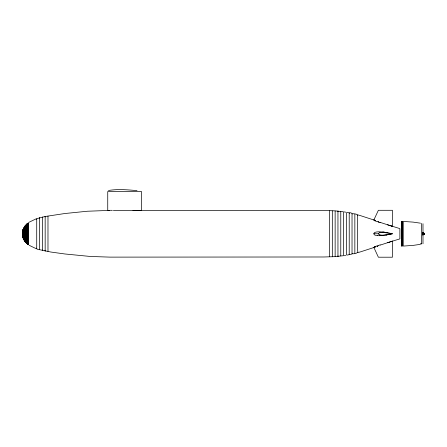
<?xml version="1.0" encoding="UTF-8"?>
<svg xmlns="http://www.w3.org/2000/svg" width="447" height="447" viewBox="0 0 447 447"><rect width="100%" height="100%" fill="white"/><g stroke="black" fill="none" stroke-linecap="round" stroke-linejoin="round"><path stroke-width="0.67" d="M23.194 230.484L23.199 229.127L23.199 238.374L23.194 237.245M23.758 229.065L23.764 227.903L23.764 239.603L23.758 238.435M24.043 239.329L24.043 240.106L24.043 227.394L24.043 228.171M25.166 240.76L25.172 241.738L25.172 225.763L25.166 226.484M422.683 235.133L422.683 232.507M422.678 232.636L422.683 232.367M422.963 234.843L422.963 233.753M423.242 234.742L423.242 232.758M423.242 233.083L423.242 232.591M423.527 234.574L423.527 232.926M423.521 233.094L423.527 232.725M423.806 234.452L423.806 233.49M423.806 233.144L423.806 232.881M424.086 234.262L424.086 233.239M424.371 233.999L424.371 233.317M23.479 229.115L23.479 228.473L23.479 239.016L23.479 238.553M24.322 227.769L24.328 226.936L24.328 240.564L24.322 239.486M24.607 227.4L24.607 226.517L24.607 240.989L24.607 240.335M24.887 226.433L24.887 226.126L24.887 241.374L24.887 240.687M25.451 225.947L25.451 225.422L25.451 242.078L25.451 241.553M25.73 225.45C25.742 226.92 25.742 241 25.73 242.05M26.015 225.606L26.015 224.796L26.015 242.704L26.015 242.14M26.295 225.092L26.3 224.511L26.3 242.989L26.295 242.408M26.574 225.098L26.58 224.238L26.58 243.263L26.574 242.403M26.859 224.59L26.859 223.975L26.859 243.526L26.859 242.911M27.138 224.131L27.144 223.723L27.144 243.777L27.138 243.369M27.423 224.131L27.423 223.489L27.423 244.017L27.423 243.369M27.703 223.679L27.708 223.254L27.708 244.246L27.703 243.822M28.267 223.265L28.267 222.824L28.267 244.677L28.267 243.693M36.715 219.281L36.721 218.667L45.164 216.499L64.876 213.521L87.4 211.235L107.107 210.498M39.532 218.46L39.532 217.818L39.532 249.689L50.796 252.024L64.876 253.974L90.216 256.455L109.923 257.126L323.879 256.986L335.138 256.639L343.587 255.684L343.587 211.811L335.138 210.861L326.696 210.526L138.821 210.386M42.348 250.018L42.348 250.398L42.348 217.102L42.348 217.482M45.164 250.616L45.164 251.013L45.164 216.488L45.164 216.884M332.322 256.287L332.328 256.813L332.322 210.923M337.954 255.88L337.954 256.399L337.954 211.101L337.954 211.621M347.107 255.086L349.219 254.673L349.23 233.753L349.213 212.822L347.107 212.414M349.213 254.203L349.213 254.628L352.029 254.069L352.035 214.711C353.074 213.023 349.09 211.984 349.213 213.297M352.029 253.605C352.303 254.187 359.617 253.661 357.667 250.342L357.667 216.035C358.399 213.593 352.309 213.526 352.029 213.895M375.53 246.839L373.899 247.515L378.374 257.209L392.449 257.209L392.449 241.129L391.371 241.481L399.881 238.888L399.881 228.607L387.515 224.763M422.963 232.474L422.963 233.368M423.242 234.91L423.242 234.418M423.527 234.748L423.521 234.468M423.806 234.641L423.806 234.01M424.086 234.446L424.086 233.546M424.371 234.172L424.371 233.502M27.988 223.282L27.988 244.464L27.988 243.788M47.98 251.365L47.98 216.136M329.506 256.684L329.506 210.816M335.138 256.41L335.138 211.096M340.77 255.857L340.77 211.649M346.397 255.002L346.397 212.498M354.845 253.192L354.845 214.309M357.656 215.275L357.661 214.845L360.472 215.638L374.547 220.203M39.532 249.32C39.213 250.449 35.291 248.856 36.721 246.99L36.721 218.706M377.374 235.608A13.332 12.471 -71.4 0 1 376.05 235.401L375.653 235.312A10.303 9.655 -79.9 0 1 375.329 235.217C373.429 235.027 373.429 232.479 375.329 232.284A10.303 9.655 79.9 0 1 375.653 232.189L376.05 232.094A13.332 12.471 71.4 0 1 377.374 231.892L378.089 231.82A22.708 21.121 64.8 0 1 379.889 231.842L383.001 232.049M379.849 234.865L378.592 234.222A1.112 1.112 0 0 1 378.413 233.887L378.413 233.619A1.112 1.112 0 0 1 378.592 233.278L379.849 232.641M29.116 222.226L35.872 218.957M108.465 190.511C117.784 188.863 127.591 189.791 137.017 190.64M375.251 247.001L373.977 247.493M378.151 245.839L377.659 246.023A14.874 2.006 -19.8 0 0 377.346 246.124M377.078 246.314L377.363 246.208M380.179 245.112L392.449 241.129M374.547 247.297L360.472 251.862L357.661 252.656L357.656 252.225M391.36 241.486L389.203 242.19M387.515 242.738L389.041 242.24M388.588 234.58L392.449 233.753L386.616 232.557M379.844 232.613A12.985 12.985 0 0 1 382.978 232.362L392.449 233.753L385.811 235.072L379.889 235.698M420.498 244.319L413.162 245.386L403.747 246.046M386.985 234.876L386.04 235.033M344.291 255.572L345.699 255.338M388.331 234.586L382.978 235.156A12.985 12.985 0 0 1 379.844 234.887M383.56 235.385L382.716 235.485M132.932 210.487L141.52 210.375L141.52 191.523L107.738 191.523L107.738 210.386L109.236 210.476M138.989 210.392L113.365 210.565M373.765 233.753L378.374 233.753M107.738 210.386L109.99 210.515M403.747 221.455L413.162 222.114L420.498 223.182M420.448 243.526L421.515 243.615M377.369 235.625L378.089 235.681A22.708 21.121 -64.8 0 0 379.889 235.658M382.777 232.032L384.325 232.216M383.185 232.071L384.079 232.183M384.241 232.2L384.565 232.25M384.465 232.233L387.253 232.669M344.291 211.928L345.699 212.163M374.815 220.332L375.547 220.617L373.86 219.969L378.374 210.291L392.449 210.291L392.449 226.372L380.179 222.388M392.449 226.372L391.36 226.014M373.927 219.991L374.346 220.153M35.872 248.543L29.116 245.274M378.151 221.662L377.659 221.477A14.874 2.006 19.8 0 1 377.346 221.377M36.721 248.834L36.715 248.225M422.991 223.735L422.991 243.766M421.543 223.399L421.543 244.101M403.216 221.449L403.216 246.057M402.68 221.449L402.68 246.051M402.518 223.025L402.518 223.338M402.518 244.163L402.518 244.475M402.144 221.466L402.144 246.034M402.015 222.075L402.015 245.425M401.87 221.5L401.87 246.001M401.758 221.522L401.758 245.979M401.702 221.539L401.702 245.962M401.562 221.645L401.562 245.856M112.353 210.33A10.292 0.928 0.2 0 1 110.538 210.297M377.318 246.191A15.03 1.564 -19.6 0 1 377.732 246.04M374.525 246.979A12.566 0.989 -19.7 0 1 375.815 246.487M378.006 245.632A23.345 4.124 -19.7 0 1 380.162 244.861M374.547 246.828A12.941 1.643 -19.7 0 1 376.866 245.917M380.162 222.645A23.345 4.124 19.7 0 1 378.006 221.868M376.866 221.583A12.941 1.643 19.7 0 1 374.547 220.673M379.106 222.153A22.691 3.129 19.6 0 1 378.302 221.863M374.525 220.522A12.566 0.989 19.7 0 1 374.335 220.444M22.635 231.328C22.635 242.531 22.635 232.753 22.635 231.328M22.914 230.395L22.914 237.106C22.914 241.564 22.92 225.109 22.914 230.395"/></g></svg>
